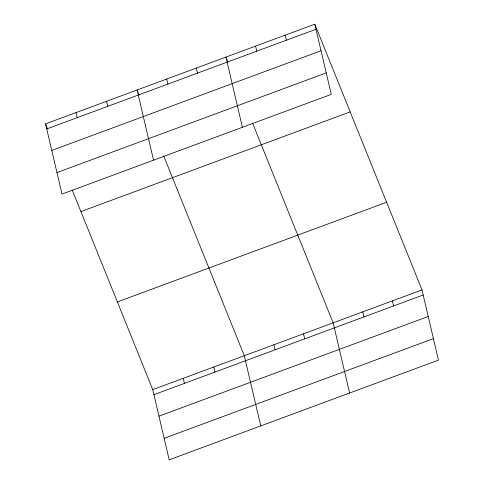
<?xml version="1.0" encoding="UTF-8"?>
<svg xmlns="http://www.w3.org/2000/svg" width="484" height="484" viewBox="0 0 484 484"><rect width="100%" height="100%" fill="white"/><g stroke="black" fill="none" stroke-linecap="round" stroke-linejoin="round"><path stroke-width="0.73" d="M314.8 24.2L331.262 94.386L62 194.066L45.538 123.886L314.8 24.2L422 289.934L438.462 360.114L169.2 459.8L152.738 389.614L72.213 190M46.724 128.938L315.985 29.258M51.77 150.433L321.025 50.747M56.961 172.576L326.222 72.89M80.919 211.575L350.174 111.895M117.364 301.925L386.625 202.239M152.738 389.614L422 289.934M153.924 394.672L423.185 294.986M158.964 416.161L428.225 316.482M164.161 438.304L433.416 338.625M227.91 61.964L225.943 57.094L242.405 127.28M252.618 123.214L333.143 322.828L349.605 393.014M139.053 94.864L137.087 89.988L153.549 160.174M163.761 156.108L244.287 355.722L260.749 425.908M45.538 123.886L47.505 128.756M392.379 300.897L393.565 305.955M362.758 311.865L363.944 316.917M285.185 35.163L286.371 40.22M255.564 46.131L256.75 51.183M303.522 333.791L304.708 338.848M273.902 344.759L275.087 349.811M196.329 68.062L197.514 73.114M166.708 79.025L167.894 84.083M213.771 367.023L214.957 372.075M183.254 378.319L184.44 383.37M106.571 101.289L107.757 106.341M76.055 112.584L77.24 117.642"/></g></svg>
